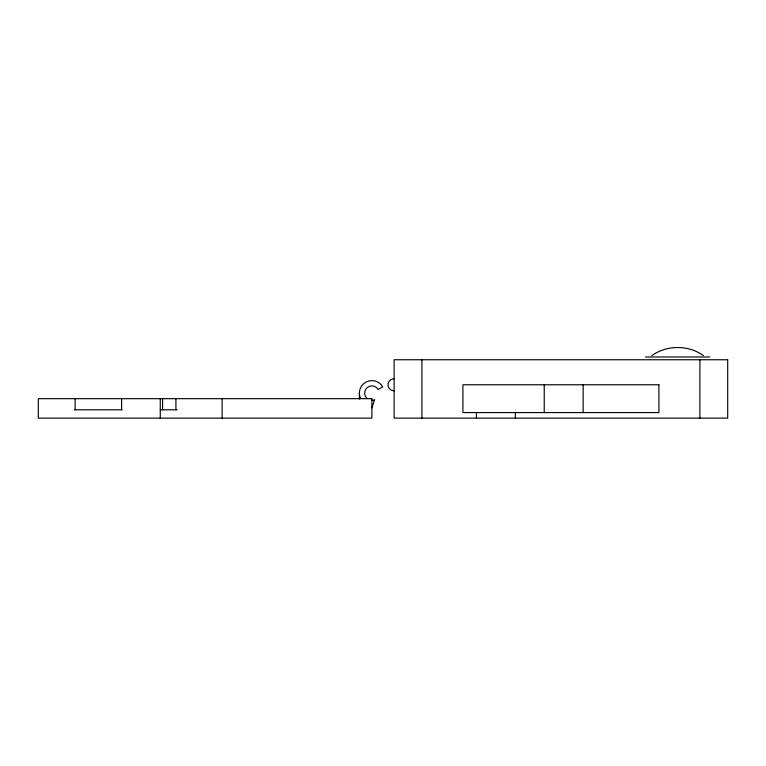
<?xml version="1.0" encoding="UTF-8"?>
<svg xmlns="http://www.w3.org/2000/svg" width="766" height="766" viewBox="0 0 766 766"><rect width="100%" height="100%" fill="white"/><g stroke="black" fill="none" stroke-linecap="round" stroke-linejoin="round"><path stroke-width="1.15" d="M371.883 407.895L374.631 399.728L373.751 400.091A7.229 7.229 0 0 1 371.883 400.34M651.914 355.548C666.985 344.844 688.347 344.844 703.408 355.548M394.117 378.663L391.062 379.476A6.118 6.118 0 0 0 391.062 390.076L394.117 390.89M645.556 356.975L709.776 356.975M74.426 409.791L122.158 409.791M160.266 409.791L177.042 409.791M699.904 359.752L699.904 418.131M583.146 384.771L583.146 412.577M544.233 384.771L544.233 412.577M515.355 412.577L515.355 418.131M476.442 412.577L476.442 418.131M421.922 359.752L421.922 418.131M359.369 393.111L359.369 399.067M222.121 398.674L222.121 418.131M175.902 398.674L175.902 409.791M162.584 398.674L162.584 409.791M160.266 398.674L160.266 418.131M121.603 398.674L121.603 409.791M75.125 398.674L75.125 409.791M366.77 398.224A7.229 7.229 0 0 1 367.479 387.376A7.229 7.229 0 0 1 378.136 389.501L382.713 386.859A12.505 12.505 0 0 0 366.1 382.023A12.505 12.505 0 0 0 360.547 398.406M727.7 359.752L394.117 359.752L394.117 418.131L727.7 418.131L727.7 359.752M658.904 384.771L462.923 384.771L462.923 412.577L658.904 412.577L658.904 384.771M371.883 398.674L38.3 398.674L38.3 418.131L371.883 418.131L371.883 398.674"/></g></svg>
